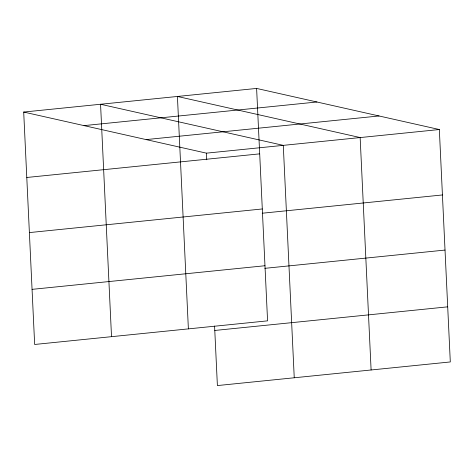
<?xml version="1.0" encoding="UTF-8"?>
<svg xmlns="http://www.w3.org/2000/svg" width="474" height="474" viewBox="0 0 474 474"><rect width="100%" height="100%" fill="white"/><g stroke="black" fill="none" stroke-linecap="round" stroke-linejoin="round"><path stroke-width="0.71" d="M256.612 88.431L267.573 320.845L34.661 344.468L23.7 112.054L256.612 88.431L439.339 129.532L450.3 361.946L217.388 385.569L214.58 326.041M83.999 125.616L316.916 101.993M146.128 139.593L379.04 115.97M23.7 112.054L206.427 153.155L439.339 129.532M26.787 177.477L259.699 153.854M29.382 232.586L262.3 208.963M262.217 213.229L442.426 194.956M32.06 289.359L264.978 265.736M264.812 268.337L445.021 250.065M214.787 330.461L447.699 306.838M371.106 369.981L360.151 137.561L177.424 96.459L188.385 328.879M294.247 377.772L283.286 145.358L100.559 104.256L111.52 336.67M206.427 153.155L206.735 159.768"/></g></svg>
